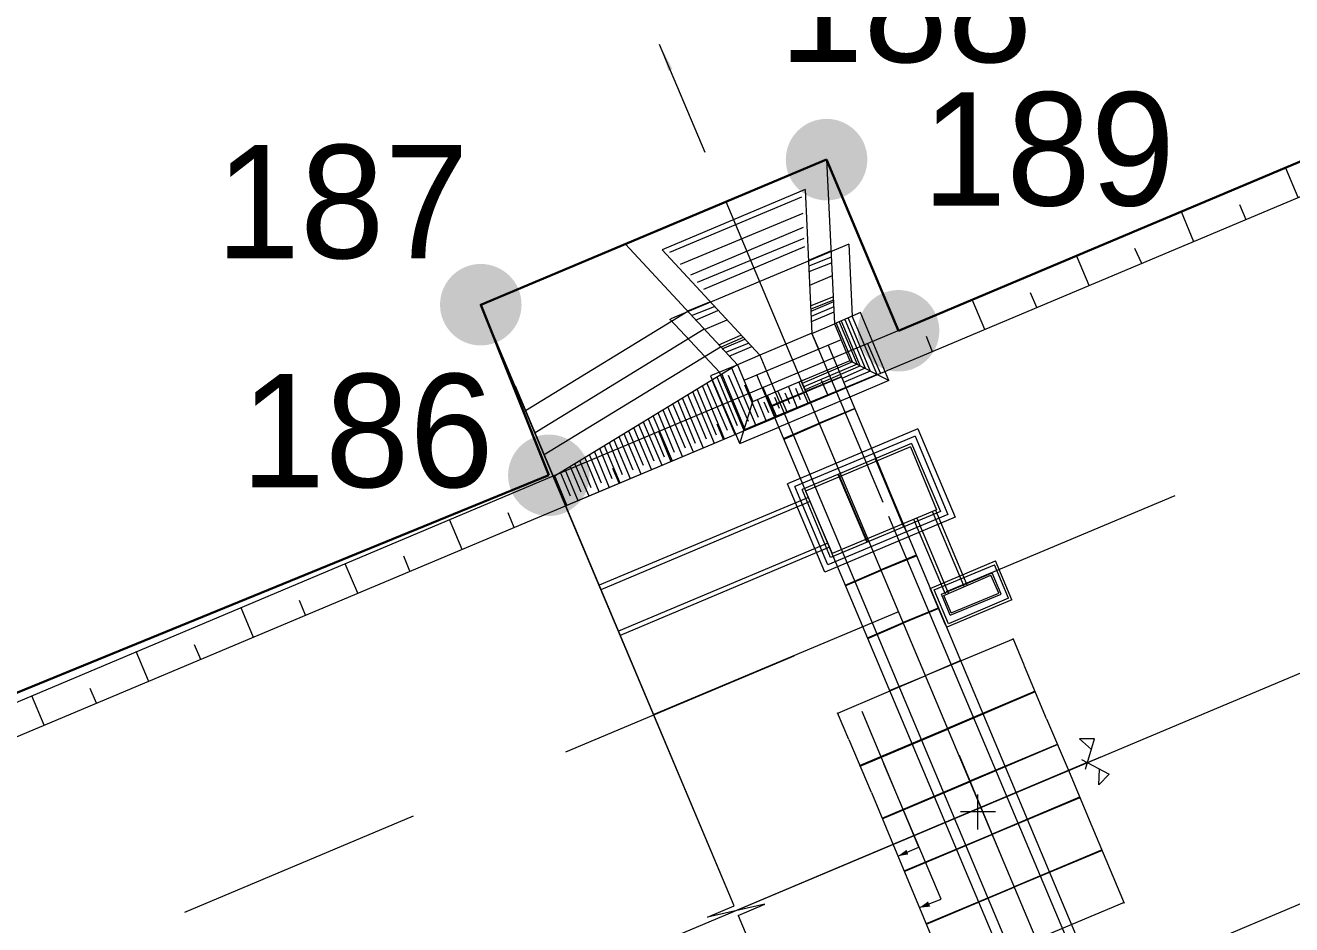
# Model space of a CAD drawing. Header units: metres. Extents: x 536111 to 536507, y 1836388 to 1836665.
# Drawn here: x 536253.95 to 536276.29, y 1836520.99 to 1836536.86 of the extents above; entities that cross this region are included whole.
import ezdxf
from ezdxf.enums import TextEntityAlignment as Align

# ---------------------------------------------------------------- set-up
doc = ezdxf.new("R2010")
doc.units = ezdxf.units.M
doc.header["$MEASUREMENT"] = 0
doc.linetypes.add('DGN Style 2', pattern=[7.2888, 4.37328, -2.91552])
doc.layers.get('0').update_dxf_attribs({"color": 1})
for name, color, linetype, lineweight in [('Level 2', 1, 'Continuous', 0), ('Level 3', 1, 'Continuous', 0), ('Level 31', 1, 'Continuous', 0), ('Level 32', 1, 'Continuous', 0), ('Level 37', 1, 'Continuous', 0), ('Level 38', 1, 'Continuous', 0), ('Level 39', 1, 'Continuous', 0), ('Level 4', 1, 'Continuous', 0), ('Level 42', 1, 'Continuous', 0), ('Level 43', 1, 'Continuous', 0), ('Level 44', 1, 'Continuous', 0), ('Level 45', 1, 'Continuous', 0), ('Level 5', 1, 'Continuous', 0), ('Level 8', 1, 'Continuous', 0), ('Level 9', 1, 'Continuous', 0)]:
    doc.layers.add(name, color=color, linetype=linetype, lineweight=lineweight)
doc.styles.add('Style-CHAR_FAST_FONT', font='CHAR_FAST_FONT.shx')

# ---------------------------------------------------------------- blocks, each defined once
blk = doc.blocks.new('DDCT_1')
at = {"color": 0, "linetype": 'Continuous', "lineweight": 0}
for p, q in [((0, -6.2), (0, 6.2)), ((6.2, 0), (-6.2, 0))]:
    blk.add_line(p, q, dxfattribs=at)
blk = doc.blocks.new('DWGLDR_1')
at = {"layer": 'Level 42', "color": 7, "linetype": 'Continuous', "lineweight": 0, "flags": 128}
blk.add_lwpolyline([(-1461.1, -0.3), (-1254, -0.6)], dxfattribs=at)
at = {"layer": 'Level 42', "color": 7, "linetype": 'Continuous', "lineweight": 0}
blk.add_solid([(-1461.1, -0.3), (-1411.5, -3.8), (-1411.6, 3.9)], dxfattribs=at)
blk = doc.blocks.new('DAU_CO')
at = {"color": 0, "linetype": 'Continuous', "lineweight": 0}
blk.add_line((0, -2.58), (0, 0), dxfattribs=at)
at = {"color": 0, "linetype": 'Continuous', "lineweight": 0, "flags": 128}
for points in [[(0.93, -3.35), (-3.37, 0.17), (-4.41, -2.24), (-1.89, -1.04)], [(-0.93, -3.35), (3.37, 0.17), (4.41, -2.24), (1.89, -1.04)]]:
    blk.add_lwpolyline(points, dxfattribs=at)
blk = doc.blocks.new('DWGLDR_2')
at = {"layer": 'Level 39', "color": 7, "linetype": 'Continuous', "lineweight": 0, "flags": 128}
blk.add_lwpolyline([(22.6, -167.9), (22.2, -127.6), (-236.8, -127.1)], dxfattribs=at)
at = {"layer": 'Level 39', "color": 7, "linetype": 'Continuous', "lineweight": 0, "extrusion": (0, 0, -1)}
blk.add_solid([(-22.6, -167.9), (-26.9, -150.1), (-18.3, -149.8)], dxfattribs=at)
blk = doc.blocks.new('DWGLDR_3')
at = {"layer": 'Level 39', "color": 7, "linetype": 'Continuous', "lineweight": 0, "flags": 128}
blk.add_lwpolyline([(121.2, -168.1), (122.1, -127.3), (-137.2, -127.7)], dxfattribs=at)
at = {"layer": 'Level 39', "color": 7, "linetype": 'Continuous', "lineweight": 0}
blk.add_solid([(121.2, -168.1), (126.8, -149.9), (116.9, -150.1)], dxfattribs=at)

msp = doc.modelspace()

# ---------------------------------------------------------------- hatches: boundary and pattern name
at = {"layer": 'Level 4', "linetype": 'Continuous', "lineweight": 0}
h = msp.add_hatch(color=7, dxfattribs=at)
edge = h.paths.add_edge_path()
edge.add_arc((536268.08, 1836534.49), 0.719, 270, 630)
h = msp.add_hatch(color=7, dxfattribs=at)
edge = h.paths.add_edge_path()
edge.add_arc((536261.98, 1836531.93), 0.719, 270, 630)
h = msp.add_hatch(color=7, dxfattribs=at)
edge = h.paths.add_edge_path()
edge.add_arc((536269.35, 1836531.47), 0.719, 270, 630)
h = msp.add_hatch(color=7, dxfattribs=at)
edge = h.paths.add_edge_path()
edge.add_arc((536263.18, 1836528.92), 0.719, 270, 630)

# ---------------------------------------------------------------- linework, layer by layer
at = {"layer": 'Level 2', "color": 7, "linetype": 'Continuous', "lineweight": 0}
for p, q in [((536276.4, 1836533.82), (536276.18, 1836534.34)), ((536275.48, 1836533.43), (536275.37, 1836533.69)), ((536274.56, 1836533.04), (536274.34, 1836533.57)), ((536272.71, 1836532.27), (536272.49, 1836532.8)), ((536273.64, 1836532.66), (536273.52, 1836532.92)), ((536271.79, 1836531.88), (536271.68, 1836532.14)), ((536270.87, 1836531.49), (536270.65, 1836532.02)), ((536269.03, 1836530.72), (536268.8, 1836531.25)), ((536269.95, 1836531.1), (536269.84, 1836531.37)), ((536268.11, 1836530.33), (536267.99, 1836530.59)), ((536267.18, 1836529.94), (536266.96, 1836530.47)), ((536265.34, 1836529.16), (536265.12, 1836529.69)), ((536266.26, 1836529.55), (536266.15, 1836529.82)), ((536264.42, 1836528.78), (536264.31, 1836529.04)), ((536263.5, 1836528.39), (536263.28, 1836528.92)), ((536261.65, 1836527.61), (536261.43, 1836528.14)), ((536262.57, 1836528), (536262.46, 1836528.26)), ((536260.73, 1836527.23), (536260.62, 1836527.49)), ((536259.81, 1836526.84), (536259.59, 1836527.36)), ((536257.97, 1836526.06), (536257.75, 1836526.58)), ((536258.89, 1836526.45), (536258.78, 1836526.71)), ((536257.04, 1836525.67), (536256.93, 1836525.93)), ((536256.12, 1836525.29), (536255.9, 1836525.81)), ((536255.2, 1836524.9), (536255.09, 1836525.16)), ((536254.28, 1836524.51), (536254.06, 1836525.03)), ((536270.42, 1836523.98), (536271.19, 1836522.13))]:
    msp.add_line(p, q, dxfattribs=at)
at = {"layer": 'Level 2', "color": 7, "linetype": 'Continuous', "lineweight": 0, "flags": 128}
for points in [[(536201.08, 1836502.98), (536201.09, 1836502.99), (536212.31, 1836507.17), (536224.53, 1836513.12), (536230.56, 1836515.55), (536249.15, 1836522.96), (536267.57, 1836530.73), (536286.01, 1836538.48), (536304.47, 1836546.17), (536322.86, 1836554.03), (536341.33, 1836561.72), (536359.64, 1836569.76), (536376.11, 1836575.9), (536396.51, 1836584.87), (536414.21, 1836593.24), (536420.63, 1836596.78), (536424.42, 1836598.58)], [(536424.52, 1836598.41), (536420.85, 1836596.38), (536414.35, 1836592.96), (536396.63, 1836584.58), (536376.15, 1836575.8), (536359.97, 1836568.99), (536341.53, 1836561.23), (536323.1, 1836553.47), (536304.66, 1836545.72), (536286.23, 1836537.96), (536267.8, 1836530.2), (536249.36, 1836522.44), (536230.93, 1836514.68), (536224.94, 1836512.16), (536212.45, 1836506.84), (536201.5, 1836502.06), (536201.49, 1836502.06)]]:
    msp.add_lwpolyline(points, dxfattribs=at)
at = {"layer": 'Level 3', "color": 7, "linetype": 'Continuous', "lineweight": 0}
msp.add_line((536227.94, 1836505.02), (536379.15, 1836568.66), dxfattribs=at)
at = {"layer": 'Level 31', "color": 7, "linetype": 'Continuous', "lineweight": 0}
msp.add_line((536267.8, 1836530.2), (536267.63, 1836530.58), dxfattribs=at)
msp.add_line((536267.8, 1836530.2), (536267.63, 1836530.58), dxfattribs=at)
at = {"layer": 'Level 32', "color": 7, "linetype": 'Continuous', "lineweight": 0}
for p, q in [((536267.64, 1836533.83), (536265.31, 1836532.85)), ((536267.64, 1836533.83), (536265.31, 1836532.85)), ((536267.66, 1836533.54), (536265.5, 1836532.64)), ((536267.66, 1836533.54), (536265.5, 1836532.64)), ((536267.67, 1836533.29), (536265.68, 1836532.45)), ((536267.67, 1836533.29), (536265.68, 1836532.45)), ((536267.68, 1836533.1), (536265.8, 1836532.32)), ((536267.68, 1836533.1), (536265.8, 1836532.32)), ((536267.69, 1836532.95), (536265.91, 1836532.2)), ((536267.69, 1836532.95), (536265.91, 1836532.2)), ((536268.16, 1836532.88), (536267.76, 1836532.71)), ((536268.16, 1836532.88), (536267.76, 1836532.71)), ((536268.16, 1836532.77), (536267.77, 1836532.61)), ((536268.16, 1836532.77), (536267.77, 1836532.61)), ((536268.17, 1836532.67), (536267.77, 1836532.51)), ((536268.17, 1836532.67), (536267.77, 1836532.51)), ((536265.63, 1836531.82), (536266.02, 1836531.98)), ((536265.63, 1836531.82), (536266.02, 1836531.98)), ((536265.7, 1836531.74), (536266.1, 1836531.9)), ((536265.7, 1836531.74), (536266.1, 1836531.9)), ((536268.2, 1836532.07), (536267.8, 1836531.91)), ((536268.2, 1836532.07), (536267.8, 1836531.91)), ((536268.2, 1836531.98), (536267.8, 1836531.81)), ((536268.2, 1836531.98), (536267.8, 1836531.81)), ((536268.21, 1836531.89), (536267.81, 1836531.72)), ((536268.21, 1836531.89), (536267.81, 1836531.72)), ((536265.77, 1836531.66), (536266.16, 1836531.83)), ((536265.77, 1836531.66), (536266.16, 1836531.83)), ((536268.21, 1836531.8), (536267.81, 1836531.63)), ((536268.21, 1836531.8), (536267.81, 1836531.63)), ((536268.68, 1836530.84), (536268.34, 1836531.65)), ((536268.68, 1836530.84), (536268.34, 1836531.65)), ((536268.4, 1836531.67), (536268.76, 1836530.81)), ((536268.4, 1836531.67), (536268.76, 1836530.81)), ((536268.46, 1836531.69), (536268.85, 1836530.76)), ((536268.46, 1836531.69), (536268.85, 1836530.76)), ((536268.54, 1836530.92), (536268.25, 1836531.61)), ((536268.54, 1836530.92), (536268.25, 1836531.61)), ((536268.3, 1836531.63), (536268.62, 1836530.88)), ((536268.3, 1836531.63), (536268.62, 1836530.88)), ((536266.18, 1836531.22), (536266.57, 1836531.39)), ((536266.18, 1836531.22), (536266.57, 1836531.39)), ((536266.24, 1836531.15), (536266.64, 1836531.32)), ((536266.24, 1836531.15), (536266.64, 1836531.32)), ((536266.3, 1836531.09), (536266.7, 1836531.25)), ((536266.3, 1836531.09), (536266.7, 1836531.25)), ((536266.36, 1836531.02), (536266.76, 1836531.19)), ((536266.36, 1836531.02), (536266.76, 1836531.19)), ((536266.84, 1836529.79), (536266.41, 1836530.81)), ((536266.84, 1836529.79), (536266.41, 1836530.81)), ((536266.33, 1836529.71), (536265.97, 1836530.55)), ((536266.33, 1836529.71), (536265.97, 1836530.55)), ((536266.47, 1836529.64), (536266.06, 1836530.6)), ((536266.47, 1836529.64), (536266.06, 1836530.6)), ((536266.51, 1836529.79), (536266.15, 1836530.65)), ((536266.51, 1836529.79), (536266.15, 1836530.65)), ((536266.65, 1836529.71), (536266.23, 1836530.71)), ((536266.65, 1836529.71), (536266.23, 1836530.71)), ((536266.7, 1836529.87), (536266.35, 1836530.68)), ((536266.7, 1836529.87), (536266.35, 1836530.68)), ((536267.76, 1836530.18), (536267.59, 1836530.57)), ((536267.76, 1836530.18), (536267.59, 1836530.57)), ((536265.96, 1836529.56), (536265.63, 1836530.34)), ((536265.96, 1836529.56), (536265.63, 1836530.34)), ((536266.1, 1836529.48), (536265.72, 1836530.39)), ((536266.1, 1836529.48), (536265.72, 1836530.39)), ((536266.14, 1836529.63), (536265.8, 1836530.44)), ((536266.14, 1836529.63), (536265.8, 1836530.44)), ((536266.28, 1836529.56), (536265.89, 1836530.5)), ((536266.28, 1836529.56), (536265.89, 1836530.5)), ((536266.88, 1836529.94), (536266.64, 1836530.51)), ((536266.88, 1836529.94), (536266.64, 1836530.51)), ((536267.2, 1836529.95), (536267.04, 1836530.33)), ((536267.2, 1836529.95), (536267.04, 1836530.33)), ((536267.39, 1836530.02), (536267.22, 1836530.41)), ((536267.39, 1836530.02), (536267.22, 1836530.41)), ((536267.43, 1836530.18), (536267.35, 1836530.37)), ((536267.43, 1836530.18), (536267.35, 1836530.37)), ((536267.57, 1836530.1), (536267.41, 1836530.49)), ((536267.57, 1836530.1), (536267.41, 1836530.49)), ((536267.62, 1836530.25), (536267.54, 1836530.45)), ((536267.62, 1836530.25), (536267.54, 1836530.45)), ((536265.59, 1836529.4), (536265.28, 1836530.13)), ((536265.59, 1836529.4), (536265.28, 1836530.13)), ((536265.73, 1836529.33), (536265.37, 1836530.18)), ((536265.73, 1836529.33), (536265.37, 1836530.18)), ((536265.77, 1836529.48), (536265.46, 1836530.23)), ((536265.77, 1836529.48), (536265.46, 1836530.23)), ((536265.91, 1836529.4), (536265.54, 1836530.28)), ((536265.91, 1836529.4), (536265.54, 1836530.28)), ((536267.02, 1836529.87), (536266.86, 1836530.26)), ((536267.02, 1836529.87), (536266.86, 1836530.26)), ((536267.06, 1836530.02), (536266.98, 1836530.21)), ((536267.06, 1836530.02), (536266.98, 1836530.21)), ((536267.25, 1836530.1), (536267.17, 1836530.29)), ((536267.25, 1836530.1), (536267.17, 1836530.29)), ((536265.18, 1836529.09), (536264.85, 1836529.86)), ((536265.18, 1836529.09), (536264.85, 1836529.86)), ((536265.22, 1836529.24), (536264.94, 1836529.91)), ((536265.22, 1836529.24), (536264.94, 1836529.91)), ((536265.36, 1836529.17), (536265.02, 1836529.97)), ((536265.36, 1836529.17), (536265.02, 1836529.97)), ((536265.4, 1836529.32), (536265.11, 1836530.02)), ((536265.4, 1836529.32), (536265.11, 1836530.02)), ((536265.54, 1836529.25), (536265.2, 1836530.07)), ((536265.54, 1836529.25), (536265.2, 1836530.07)), ((536264.81, 1836528.94), (536264.51, 1836529.65)), ((536264.81, 1836528.94), (536264.51, 1836529.65)), ((536264.85, 1836529.09), (536264.59, 1836529.7)), ((536264.85, 1836529.09), (536264.59, 1836529.7)), ((536264.99, 1836529.02), (536264.68, 1836529.76)), ((536264.99, 1836529.02), (536264.68, 1836529.76)), ((536265.04, 1836529.17), (536264.77, 1836529.81)), ((536265.04, 1836529.17), (536264.77, 1836529.81)), ((536264.44, 1836528.78), (536264.16, 1836529.44)), ((536264.44, 1836528.78), (536264.16, 1836529.44)), ((536264.48, 1836528.93), (536264.25, 1836529.49)), ((536264.48, 1836528.93), (536264.25, 1836529.49)), ((536264.62, 1836528.86), (536264.33, 1836529.54)), ((536264.62, 1836528.86), (536264.33, 1836529.54)), ((536264.67, 1836529.01), (536264.42, 1836529.6)), ((536264.67, 1836529.01), (536264.42, 1836529.6)), ((536263.93, 1836528.7), (536263.73, 1836529.18)), ((536263.93, 1836528.7), (536263.73, 1836529.18)), ((536264.07, 1836528.63), (536263.82, 1836529.23)), ((536264.07, 1836528.63), (536263.82, 1836529.23)), ((536264.11, 1836528.78), (536263.9, 1836529.28)), ((536264.11, 1836528.78), (536263.9, 1836529.28)), ((536264.25, 1836528.7), (536263.99, 1836529.33)), ((536264.25, 1836528.7), (536263.99, 1836529.33)), ((536264.3, 1836528.86), (536264.08, 1836529.39)), ((536264.3, 1836528.86), (536264.08, 1836529.39)), ((536263.56, 1836528.55), (536263.39, 1836528.96)), ((536263.56, 1836528.55), (536263.39, 1836528.96)), ((536263.7, 1836528.47), (536263.47, 1836529.02)), ((536263.7, 1836528.47), (536263.47, 1836529.02)), ((536263.75, 1836528.62), (536263.56, 1836529.07)), ((536263.75, 1836528.62), (536263.56, 1836529.07)), ((536263.89, 1836528.55), (536263.64, 1836529.12)), ((536263.89, 1836528.55), (536263.64, 1836529.12))]:
    msp.add_line(p, q, dxfattribs=at)
at = {"layer": 'Level 37', "color": 7, "linetype": 'Continuous', "lineweight": 0}
for p, q in [((536266.45, 1836521.32), (536261.98, 1836531.93)), ((536266.45, 1836521.32), (536262.59, 1836530.49)), ((536266.99, 1836521.35), (536265.98, 1836521.12)), ((536266.99, 1836521.35), (536265.98, 1836521.12)), ((536265.98, 1836521.12), (536266.45, 1836521.32)), ((536265.98, 1836521.12), (536266.45, 1836521.32)), ((536266.52, 1836521.15), (536266.99, 1836521.35)), ((536266.52, 1836521.15), (536266.99, 1836521.35)), ((536266.52, 1836521.15), (536269.63, 1836513.75)), ((536266.52, 1836521.15), (536269.63, 1836513.75))]:
    msp.add_line(p, q, dxfattribs=at)
at = {"layer": 'Level 38', "color": 7, "linetype": 'Continuous', "lineweight": 0}
for p, q in [((536266.3, 1836533.75), (536276.75, 1836508.92)), ((536266.3, 1836533.75), (536276.75, 1836508.92)), ((536265.63, 1836531.81), (536262.77, 1836530.06)), ((536265.63, 1836531.81), (536262.77, 1836530.06)), ((536265.92, 1836531.5), (536262.94, 1836529.67)), ((536265.92, 1836531.5), (536262.94, 1836529.67)), ((536266.21, 1836531.18), (536263.1, 1836529.28)), ((536266.21, 1836531.18), (536263.1, 1836529.28)), ((536266.5, 1836530.87), (536263.26, 1836528.89)), ((536266.5, 1836530.87), (536263.26, 1836528.89)), ((536269.35, 1836526.51), (536265.03, 1836524.7)), ((536269.35, 1836526.51), (536265.03, 1836524.7))]:
    msp.add_line(p, q, dxfattribs=at)
at = {"layer": 'Level 39', "color": 7, "linetype": 'Continuous', "lineweight": 0}
for p, q in [((536268.49, 1836530.94), (536267.63, 1836530.58)), ((536268.49, 1836530.94), (536267.63, 1836530.58)), ((536268.54, 1836530.92), (536267.65, 1836530.54)), ((536268.54, 1836530.92), (536267.65, 1836530.54)), ((536268.62, 1836530.88), (536267.68, 1836530.48)), ((536268.62, 1836530.88), (536267.68, 1836530.48)), ((536268.68, 1836530.85), (536267.7, 1836530.43)), ((536268.68, 1836530.85), (536267.7, 1836530.43)), ((536268.76, 1836530.81), (536268.35, 1836530.63)), ((536268.76, 1836530.81), (536268.35, 1836530.63)), ((536268.85, 1836530.76), (536268.38, 1836530.56)), ((536268.85, 1836530.76), (536268.38, 1836530.56))]:
    msp.add_line(p, q, dxfattribs=at)
at = {"layer": 'Level 42', "color": 7, "linetype": 'Continuous', "lineweight": 0}
for p, q in [((536268.08, 1836534.49), (536261.98, 1836531.93)), ((536268.08, 1836534.49), (536264.53, 1836533)), ((536268.08, 1836534.49), (536268.22, 1836531.59)), ((536268.08, 1836534.49), (536268.22, 1836531.59)), ((536267.7, 1836533.96), (536265.18, 1836532.9)), ((536267.7, 1836533.96), (536265.18, 1836532.9)), ((536267.7, 1836533.96), (536267.82, 1836531.42)), ((536267.7, 1836533.96), (536267.82, 1836531.42)), ((536264.53, 1836533), (536266.51, 1836530.87)), ((536264.53, 1836533), (536266.51, 1836530.87)), ((536264.53, 1836533), (536266.51, 1836530.87)), ((536264.53, 1836533), (536266.51, 1836530.87)), ((536268.47, 1836533), (536265.33, 1836531.68)), ((536268.47, 1836533), (536265.33, 1836531.68)), ((536268.47, 1836533), (536268.53, 1836531.73)), ((536268.47, 1836533), (536268.53, 1836531.73)), ((536265.18, 1836532.9), (536266.9, 1836531.04)), ((536265.18, 1836532.9), (536266.9, 1836531.04)), ((536268.18, 1836532.44), (536267.78, 1836532.27)), ((536268.18, 1836532.44), (536267.78, 1836532.27)), ((536268.2, 1836532.01), (536267.8, 1836531.85)), ((536268.2, 1836532.01), (536267.8, 1836531.85)), ((536266.32, 1836531.66), (536265.93, 1836531.49)), ((536266.32, 1836531.66), (536265.93, 1836531.49)), ((536268.68, 1836531.79), (536268.22, 1836531.59)), ((536268.68, 1836531.79), (536268.22, 1836531.59)), ((536268.97, 1836530.7), (536268.53, 1836531.73)), ((536268.97, 1836530.7), (536268.53, 1836531.73)), ((536269.18, 1836530.59), (536268.68, 1836531.79)), ((536269.18, 1836530.59), (536268.68, 1836531.79)), ((536267.82, 1836531.42), (536268.22, 1836531.59)), ((536267.82, 1836531.42), (536268.22, 1836531.59)), ((536267.82, 1836531.42), (536267.94, 1836531.15)), ((536267.82, 1836531.42), (536267.94, 1836531.15)), ((536268.22, 1836531.59), (536268.49, 1836530.94)), ((536268.22, 1836531.59), (536268.49, 1836530.94)), ((536266.61, 1836531.35), (536266.22, 1836531.18)), ((536266.61, 1836531.35), (536266.22, 1836531.18)), ((536268.34, 1836531.31), (536266.62, 1836530.59)), ((536268.34, 1836531.31), (536266.62, 1836530.59)), ((536273, 1836519.58), (536268.11, 1836531.22)), ((536273, 1836519.58), (536268.11, 1836531.22)), ((536266.9, 1836531.04), (536266.51, 1836530.87)), ((536266.9, 1836531.04), (536266.51, 1836530.87)), ((536266.9, 1836531.04), (536267.02, 1836530.76)), ((536266.9, 1836531.04), (536267.02, 1836530.76)), ((536266.51, 1836530.87), (536266.78, 1836530.22)), ((536266.51, 1836530.87), (536266.78, 1836530.22)), ((536266.51, 1836530.87), (536266.78, 1836530.22)), ((536266.51, 1836530.87), (536266.78, 1836530.22)), ((536268.49, 1836530.94), (536267.63, 1836530.58)), ((536268.49, 1836530.94), (536267.63, 1836530.58)), ((536269.18, 1836530.59), (536268.49, 1836530.94)), ((536269.18, 1836530.59), (536268.49, 1836530.94)), ((536266.78, 1836530.22), (536267.69, 1836530.61)), ((536266.78, 1836530.22), (536267.69, 1836530.61)), ((536268.34, 1836530.66), (536267.71, 1836530.4)), ((536268.34, 1836530.66), (536267.71, 1836530.4)), ((536268.34, 1836530.65), (536267.72, 1836530.39)), ((536268.34, 1836530.65), (536267.72, 1836530.39)), ((536268.97, 1836530.7), (536268.42, 1836530.47)), ((536268.97, 1836530.7), (536268.42, 1836530.47)), ((536269.18, 1836530.59), (536268.49, 1836530.3)), ((536269.18, 1836530.59), (536268.49, 1836530.3)), ((536267.8, 1836530.2), (536263.48, 1836528.38)), ((536267.8, 1836530.2), (536263.48, 1836528.38)), ((536268.58, 1836530.1), (536267.95, 1836529.84)), ((536268.58, 1836530.1), (536267.95, 1836529.84)), ((536268.58, 1836530.09), (536267.95, 1836529.83)), ((536268.58, 1836530.09), (536267.95, 1836529.83)), ((536269.64, 1836529.61), (536267.52, 1836528.72)), ((536269.64, 1836529.61), (536267.52, 1836528.72)), ((536269.56, 1836529.42), (536267.71, 1836528.64)), ((536269.56, 1836529.42), (536267.71, 1836528.64)), ((536269.56, 1836529.42), (536270.02, 1836528.31)), ((536269.56, 1836529.42), (536270.02, 1836528.31)), ((536269.64, 1836529.61), (536270.22, 1836528.23)), ((536269.64, 1836529.61), (536270.22, 1836528.23)), ((536268.1, 1836527.34), (536267.52, 1836528.72)), ((536268.1, 1836527.34), (536267.52, 1836528.72)), ((536267.71, 1836528.64), (536268.18, 1836527.54)), ((536267.71, 1836528.64), (536268.18, 1836527.54)), ((536270.02, 1836528.31), (536268.18, 1836527.54)), ((536270.02, 1836528.31), (536268.18, 1836527.54)), ((536270.22, 1836528.23), (536268.1, 1836527.34)), ((536270.22, 1836528.23), (536268.1, 1836527.34)), ((536269.66, 1836527.51), (536269.04, 1836527.25)), ((536269.66, 1836527.51), (536269.04, 1836527.25)), ((536269.67, 1836527.5), (536269.04, 1836527.24)), ((536269.67, 1836527.5), (536269.04, 1836527.24)), ((536269.98, 1836526.9), (536271.04, 1836527.34)), ((536269.98, 1836526.9), (536271.04, 1836527.34)), ((536270.11, 1836526.82), (536271, 1836527.2)), ((536270.11, 1836526.82), (536271, 1836527.2)), ((536271.16, 1836526.82), (536271, 1836527.2)), ((536271.16, 1836526.82), (536271, 1836527.2)), ((536271.29, 1836526.75), (536271.04, 1836527.34)), ((536271.29, 1836526.75), (536271.04, 1836527.34)), ((536270.23, 1836526.3), (536269.98, 1836526.9)), ((536270.23, 1836526.3), (536269.98, 1836526.9)), ((536270.26, 1836526.45), (536270.11, 1836526.82)), ((536270.26, 1836526.45), (536270.11, 1836526.82)), ((536271.29, 1836526.75), (536270.23, 1836526.3)), ((536271.29, 1836526.75), (536270.23, 1836526.3)), ((536271.29, 1836526.75), (536270.23, 1836526.3)), ((536271.29, 1836526.75), (536270.23, 1836526.3)), ((536270.26, 1836526.45), (536271.16, 1836526.82)), ((536270.26, 1836526.45), (536271.16, 1836526.82)), ((536270.06, 1836526.58), (536269.43, 1836526.32)), ((536270.06, 1836526.58), (536269.43, 1836526.32)), ((536270.06, 1836526.57), (536269.43, 1836526.31)), ((536270.06, 1836526.57), (536269.43, 1836526.31)), ((536271.37, 1836526.03), (536269.82, 1836525.38)), ((536271.37, 1836526.03), (536269.82, 1836525.38)), ((536271.57, 1836525.56), (536271.37, 1836526.04)), ((536271.57, 1836525.56), (536271.37, 1836526.04)), ((536270.45, 1836525.65), (536269.82, 1836525.38)), ((536270.45, 1836525.65), (536269.82, 1836525.38)), ((536271.96, 1836524.62), (536271.57, 1836525.55)), ((536271.96, 1836524.62), (536271.57, 1836525.55)), ((536271.76, 1836525.11), (536270.21, 1836524.45)), ((536271.76, 1836525.11), (536270.21, 1836524.45)), ((536271.76, 1836525.1), (536270.22, 1836524.44)), ((536271.76, 1836525.1), (536270.22, 1836524.44)), ((536271.96, 1836524.62), (536272.36, 1836523.69)), ((536271.96, 1836524.62), (536272.36, 1836523.69)), ((536272.15, 1836524.17), (536270.6, 1836523.52)), ((536272.15, 1836524.17), (536270.6, 1836523.52)), ((536272.16, 1836524.17), (536270.61, 1836523.51)), ((536272.16, 1836524.17), (536270.61, 1836523.51)), ((536272.36, 1836523.69), (536272.76, 1836522.73)), ((536272.36, 1836523.69), (536272.76, 1836522.73)), ((536272.54, 1836523.24), (536271, 1836522.59)), ((536272.54, 1836523.24), (536271, 1836522.59)), ((536272.55, 1836523.23), (536271, 1836522.58)), ((536272.55, 1836523.23), (536271, 1836522.58)), ((536272.76, 1836522.73), (536273.33, 1836521.37)), ((536272.76, 1836522.73), (536273.33, 1836521.37)), ((536272.94, 1836522.31), (536271.39, 1836521.66)), ((536272.94, 1836522.31), (536271.39, 1836521.66)), ((536272.94, 1836522.3), (536271.39, 1836521.65)), ((536272.94, 1836522.3), (536271.39, 1836521.65)), ((536273.33, 1836521.38), (536271.78, 1836520.73)), ((536273.33, 1836521.38), (536271.78, 1836520.73))]:
    msp.add_line(p, q, dxfattribs=at)
msp.add_point((536265.32, 1836531.67), dxfattribs=at)
msp.add_point((536265.32, 1836531.67), dxfattribs=at)
at = {"layer": 'Level 43', "color": 7, "linetype": 'Continuous', "lineweight": 0}
for p, q in [((536265.32, 1836531.67), (536266.19, 1836530.74)), ((536265.32, 1836531.67), (536266.19, 1836530.74)), ((536267.82, 1836531.43), (536266.9, 1836531.04)), ((536267.82, 1836531.43), (536266.9, 1836531.04)), ((536269.08, 1836528.44), (536267.82, 1836531.43)), ((536269.08, 1836528.44), (536267.82, 1836531.43)), ((536266.04, 1836530.68), (536266.5, 1836530.87)), ((536266.04, 1836530.68), (536266.5, 1836530.87)), ((536267.02, 1836530.76), (536273.66, 1836514.96)), ((536267.02, 1836530.76), (536273.66, 1836514.96)), ((536266.55, 1836529.48), (536266.04, 1836530.67)), ((536266.55, 1836529.48), (536266.04, 1836530.67)), ((536266.62, 1836529.72), (536266.19, 1836530.74)), ((536266.62, 1836529.72), (536266.19, 1836530.74)), ((536271.75, 1836519.05), (536266.85, 1836530.69)), ((536271.75, 1836519.05), (536266.85, 1836530.69)), ((536267.08, 1836530.14), (536267.71, 1836530.4)), ((536267.08, 1836530.14), (536267.71, 1836530.4)), ((536267.09, 1836530.13), (536267.72, 1836530.39)), ((536267.09, 1836530.13), (536267.72, 1836530.39)), ((536268.42, 1836530.47), (536267.17, 1836529.95)), ((536268.42, 1836530.47), (536267.17, 1836529.95)), ((536268.49, 1836530.3), (536267.24, 1836529.77)), ((536268.49, 1836530.3), (536267.24, 1836529.77)), ((536266.55, 1836529.48), (536266.78, 1836530.22)), ((536266.55, 1836529.48), (536266.78, 1836530.22)), ((536266.62, 1836529.72), (536267.17, 1836529.95)), ((536266.62, 1836529.72), (536267.17, 1836529.95)), ((536266.55, 1836529.48), (536267.24, 1836529.77)), ((536266.55, 1836529.48), (536267.24, 1836529.77)), ((536267.32, 1836529.57), (536267.95, 1836529.84)), ((536267.32, 1836529.57), (536267.95, 1836529.84)), ((536267.33, 1836529.56), (536267.95, 1836529.83)), ((536267.33, 1836529.56), (536267.95, 1836529.83)), ((536269.69, 1836529.74), (536267.39, 1836528.77)), ((536269.69, 1836529.74), (536267.39, 1836528.77)), ((536269.69, 1836529.74), (536270.35, 1836528.18)), ((536269.69, 1836529.74), (536270.35, 1836528.18)), ((536268.05, 1836527.21), (536267.39, 1836528.77)), ((536268.05, 1836527.21), (536267.39, 1836528.77)), ((536267.76, 1836528.53), (536264.07, 1836526.98)), ((536267.76, 1836528.53), (536264.07, 1836526.98)), ((536267.79, 1836528.46), (536264.1, 1836526.9)), ((536267.79, 1836528.46), (536264.1, 1836526.9)), ((536270.56, 1836526.98), (536270.01, 1836528.3)), ((536270.56, 1836526.98), (536270.01, 1836528.3)), ((536270.35, 1836528.18), (536268.05, 1836527.21)), ((536270.35, 1836528.18), (536268.05, 1836527.21)), ((536274.59, 1836515.35), (536269.18, 1836528.19)), ((536274.59, 1836515.35), (536269.18, 1836528.19)), ((536270.18, 1836526.82), (536269.62, 1836528.14)), ((536270.18, 1836526.82), (536269.62, 1836528.14)), ((536270.23, 1836526.84), (536269.68, 1836528.16)), ((536270.23, 1836526.84), (536269.68, 1836528.16)), ((536270.51, 1836526.96), (536269.95, 1836528.28)), ((536270.51, 1836526.96), (536269.95, 1836528.28)), ((536268.1, 1836527.72), (536264.41, 1836526.17)), ((536268.1, 1836527.72), (536264.41, 1836526.17)), ((536268.13, 1836527.65), (536264.44, 1836526.09)), ((536268.13, 1836527.65), (536264.44, 1836526.09)), ((536269.91, 1836526.92), (536271.06, 1836527.41)), ((536269.91, 1836526.92), (536271.06, 1836527.41)), ((536271.35, 1836526.72), (536271.06, 1836527.41)), ((536271.35, 1836526.72), (536271.06, 1836527.41)), ((536268.41, 1836526.98), (536269.04, 1836527.25)), ((536268.41, 1836526.98), (536269.04, 1836527.25)), ((536268.41, 1836526.97), (536269.04, 1836527.24)), ((536268.41, 1836526.97), (536269.04, 1836527.24)), ((536270.15, 1836526.8), (536270.98, 1836527.16)), ((536270.15, 1836526.8), (536270.98, 1836527.16)), ((536271.12, 1836526.84), (536270.98, 1836527.16)), ((536271.12, 1836526.84), (536270.98, 1836527.16)), ((536270.18, 1836526.28), (536269.91, 1836526.92)), ((536270.18, 1836526.28), (536269.91, 1836526.92)), ((536270.18, 1836526.28), (536269.93, 1836526.88)), ((536270.2, 1836526.24), (536269.93, 1836526.88)), ((536270.18, 1836526.28), (536269.93, 1836526.88)), ((536270.2, 1836526.24), (536269.93, 1836526.88)), ((536270.28, 1836526.49), (536270.15, 1836526.8)), ((536270.28, 1836526.49), (536270.15, 1836526.8)), ((536271.35, 1836526.72), (536270.2, 1836526.24)), ((536271.35, 1836526.72), (536270.2, 1836526.24)), ((536270.28, 1836526.49), (536271.12, 1836526.84)), ((536270.28, 1836526.49), (536271.12, 1836526.84)), ((536268.8, 1836526.05), (536269.43, 1836526.32)), ((536268.8, 1836526.05), (536269.43, 1836526.32)), ((536268.81, 1836526.04), (536269.43, 1836526.31)), ((536268.81, 1836526.04), (536269.43, 1836526.31)), ((536268.28, 1836524.72), (536269.82, 1836525.38)), ((536268.28, 1836524.72), (536269.82, 1836525.38)), ((536269.19, 1836525.12), (536269.82, 1836525.38)), ((536269.19, 1836525.12), (536269.82, 1836525.38)), ((536268.47, 1836524.26), (536268.27, 1836524.73)), ((536268.47, 1836524.26), (536268.27, 1836524.73)), ((536268.66, 1836523.8), (536270.21, 1836524.45)), ((536268.66, 1836523.8), (536270.21, 1836524.45)), ((536268.67, 1836523.79), (536270.22, 1836524.44)), ((536268.67, 1836523.79), (536270.22, 1836524.44)), ((536268.87, 1836523.32), (536268.48, 1836524.25)), ((536268.87, 1836523.32), (536268.48, 1836524.25)), ((536269.06, 1836522.87), (536270.6, 1836523.52)), ((536269.06, 1836522.87), (536270.6, 1836523.52)), ((536269.06, 1836522.86), (536270.61, 1836523.51)), ((536269.06, 1836522.86), (536270.61, 1836523.51)), ((536268.87, 1836523.32), (536269.26, 1836522.39)), ((536268.87, 1836523.32), (536269.26, 1836522.39)), ((536269.45, 1836521.94), (536271, 1836522.59)), ((536269.45, 1836521.94), (536271, 1836522.59)), ((536269.45, 1836521.93), (536271, 1836522.58)), ((536269.45, 1836521.93), (536271, 1836522.58)), ((536269.26, 1836522.39), (536269.66, 1836521.43)), ((536269.26, 1836522.39), (536269.66, 1836521.43)), ((536269.84, 1836521.01), (536271.39, 1836521.66)), ((536269.84, 1836521.01), (536271.39, 1836521.66)), ((536269.84, 1836521), (536271.39, 1836521.65)), ((536269.84, 1836521), (536271.39, 1836521.65)), ((536269.66, 1836521.43), (536270.23, 1836520.07)), ((536269.66, 1836521.43), (536270.23, 1836520.07))]:
    msp.add_line(p, q, dxfattribs=at)
at = {"layer": 'Level 44', "color": 7, "linetype": 'Continuous', "lineweight": 0}
for p, q in [((536269.58, 1836529.48), (536267.65, 1836528.67)), ((536269.58, 1836529.48), (536267.65, 1836528.67)), ((536269.58, 1836529.48), (536267.65, 1836528.67)), ((536269.58, 1836529.48), (536267.65, 1836528.67)), ((536269.58, 1836529.48), (536270.09, 1836528.28)), ((536269.58, 1836529.48), (536270.09, 1836528.28)), ((536269.58, 1836529.48), (536270.09, 1836528.28)), ((536269.58, 1836529.48), (536270.09, 1836528.28)), ((536268.92, 1836529.29), (536269.48, 1836527.94)), ((536268.92, 1836529.29), (536269.48, 1836527.94)), ((536268.92, 1836529.29), (536269.48, 1836527.94)), ((536268.92, 1836529.29), (536269.48, 1836527.94)), ((536268.94, 1836529.21), (536269.44, 1836528.01)), ((536268.94, 1836529.21), (536269.44, 1836528.01)), ((536268.94, 1836529.21), (536269.44, 1836528.01)), ((536268.94, 1836529.21), (536269.44, 1836528.01)), ((536268.28, 1836528.94), (536268.79, 1836527.74)), ((536268.28, 1836528.94), (536268.79, 1836527.74)), ((536268.28, 1836528.94), (536268.79, 1836527.74)), ((536268.28, 1836528.94), (536268.79, 1836527.74)), ((536268.29, 1836528.94), (536268.8, 1836527.74)), ((536268.29, 1836528.94), (536268.8, 1836527.74)), ((536268.29, 1836528.94), (536268.8, 1836527.74)), ((536268.29, 1836528.94), (536268.8, 1836527.74)), ((536268.15, 1836527.47), (536267.65, 1836528.67)), ((536268.15, 1836527.47), (536267.65, 1836528.67)), ((536268.15, 1836527.47), (536267.65, 1836528.67)), ((536268.15, 1836527.47), (536267.65, 1836528.67)), ((536270.09, 1836528.28), (536268.15, 1836527.47)), ((536270.09, 1836528.28), (536268.15, 1836527.47)), ((536270.09, 1836528.28), (536268.15, 1836527.47)), ((536270.09, 1836528.28), (536268.15, 1836527.47))]:
    msp.add_line(p, q, dxfattribs=at)
at = {"layer": 'Level 45', "color": 7, "linetype": 'Continuous', "lineweight": 0}
msp.add_line((536272.68, 1836523.85), (536266.46, 1836521.23), dxfattribs=at)
msp.add_line((536272.68, 1836523.85), (536266.46, 1836521.23), dxfattribs=at)
at = {"layer": 'Level 5', "color": 7, "linetype": 'Continuous', "lineweight": 30}
for p, q in [((536269.35, 1836531.47), (536268.08, 1836534.49)), ((536263.18, 1836528.92), (536224.53, 1836513.12))]:
    msp.add_line(p, q, dxfattribs=at)
at = {"layer": 'Level 5', "color": 7, "linetype": 'Continuous', "lineweight": 30, "flags": 128}
for points in [[(536359.64, 1836569.76), (536322.86, 1836554.03), (536269.35, 1836531.47)], [(536268.08, 1836534.49), (536261.98, 1836531.93), (536263.18, 1836528.92)]]:
    msp.add_lwpolyline(points, dxfattribs=at)
at = {"layer": 'Level 8', "color": 7, "linetype": 'DGN Style 2', "lineweight": 0, "flags": 128}
msp.add_lwpolyline([(536203.1, 1836498.4), (536203.11, 1836498.4), (536214.04, 1836503.17), (536226.49, 1836508.47), (536232.48, 1836511), (536250.91, 1836518.75), (536269.35, 1836526.51), (536287.78, 1836534.27), (536306.22, 1836542.03), (536324.65, 1836549.79), (536343.08, 1836557.54), (536361.52, 1836565.3), (536377.7, 1836572.11), (536398.26, 1836580.93), (536416.16, 1836589.4), (536422.76, 1836592.86), (536426.49, 1836594.94)], dxfattribs=at)
msp.add_lwpolyline([(536257.262, 1836508.914, -0.416552), (536259.385, 1836514.182), (536259.38, 1836514.18), (536272.26, 1836519.6), (536290.69, 1836527.36), (536309.13, 1836535.12), (536327.56, 1836542.87), (536335.37, 1836546.16), (536335.368, 1836546.16, -0.414214), (536340.606, 1836544.024)], format="xyb", dxfattribs=at)
at = {"layer": 'Level 9', "color": 7, "linetype": 'Continuous', "lineweight": 0, "flags": 128}
msp.add_lwpolyline([(536201.08, 1836502.98), (536201.09, 1836502.99), (536212.31, 1836507.17), (536224.53, 1836513.12), (536230.56, 1836515.55), (536249.15, 1836522.96), (536267.57, 1836530.73), (536286.01, 1836538.48), (536304.47, 1836546.17), (536322.86, 1836554.03), (536341.33, 1836561.72), (536359.64, 1836569.76), (536376.11, 1836575.9), (536396.51, 1836584.87), (536414.21, 1836593.24), (536420.63, 1836596.78), (536424.42, 1836598.58)], dxfattribs=at)

# ---------------------------------------------------------------- block references
at = {"layer": 'Level 2', "color": 7, "linetype": 'Continuous', "lineweight": 0, "xscale": 0.049998, "yscale": 0.049998}
msp.add_blockref('DDCT_1', (536270.75, 1836522.98), dxfattribs=at)
at = {"layer": 'Level 39', "color": 7, "linetype": 'Continuous', "lineweight": 0, "xscale": 0.01000283875230549, "yscale": 0.01000283875230549, "zscale": 0.01000283875230549, "rotation": 292.8168344436507}
for name in ['DWGLDR_2', 'DWGLDR_2', 'DWGLDR_3', 'DWGLDR_3']:
    msp.add_blockref(name, (536270.8, 1836523.06), dxfattribs=at)
at = {"layer": 'Level 42', "color": 7, "linetype": 'Continuous', "lineweight": 0, "xscale": 0.01000283875230549, "yscale": 0.01000283875230549, "zscale": 0.01000283875230549, "rotation": 292.8168344436507}
msp.add_blockref('DWGLDR_1', (536270.8, 1836523.06), dxfattribs=at)
msp.add_blockref('DWGLDR_1', (536270.8, 1836523.06), dxfattribs=at)
at = {"layer": 'Level 45', "color": 7, "linetype": 'Continuous', "lineweight": 0, "xscale": 0.1, "yscale": -0.1, "rotation": 112.8117430000006}
msp.add_blockref('DAU_CO', (536272.92, 1836523.95), dxfattribs=at)
msp.add_blockref('DAU_CO', (536272.92, 1836523.95), dxfattribs=at)

# ---------------------------------------------------------------- texts
at = {"layer": 'Level 4', "color": 1, "linetype": 'Continuous', "lineweight": 0, "style": 'Style-CHAR_FAST_FONT'}
for s, p in [('188', (536269.476, 1836537.21)), ('189', (536271.996, 1836534.68)), ('187', (536259.536, 1836533.75)), ('186', (536259.976, 1836529.71))]:
    msp.add_text(s, height=2, dxfattribs=at).set_placement(p, align=Align.MIDDLE_CENTER)

doc.saveas('drawing.dxf')
